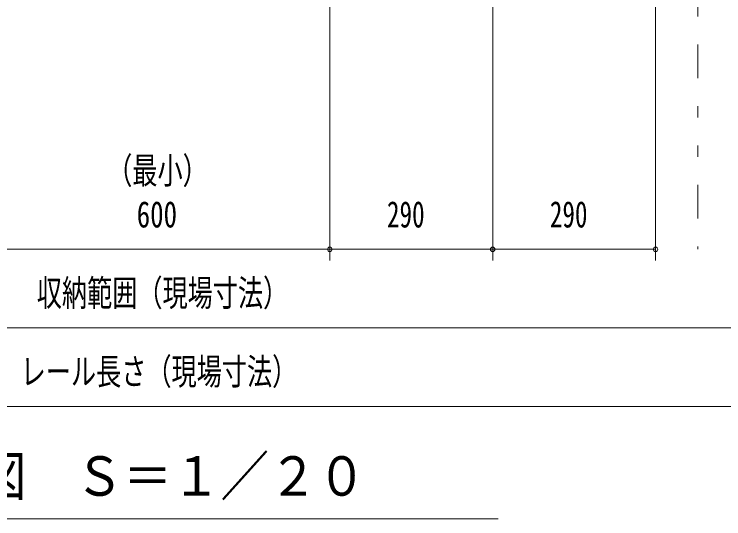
# Model space of a CAD drawing. Units: millimetres, scale not verified. Extents: x -5740 to 5740, y -4020 to 4020.
# Drawn here: x -2691 to -1427, y 298 to 1196 of the extents above; entities that cross this region are included whole.
import ezdxf
from ezdxf.enums import TextEntityAlignment as Align

# ---------------------------------------------------------------- set-up
doc = ezdxf.new("R2010")
doc.units = ezdxf.units.MM
doc.header["$LTSCALE"] = 10
doc.linetypes.add('USER5', pattern=[25, 6, -5, 2, -5, 2, -5])
doc.layers.add('0-3_2-03BODL', color=2, linetype='Continuous', lineweight=18)
doc.layers.add('0-E_2-F', color=3, linetype='Continuous', lineweight=18)
doc.styles.add('ＭＳ ゴシック', font='')
doc.styles.get('ＭＳ ゴシック').set_extended_font_data('MS Gothic')

msp = doc.modelspace()

# ---------------------------------------------------------------- linework, layer by layer
at = {"layer": '0-3_2-03BODL', "linetype": 'USER5'}
msp.add_line((-1473.7, 3392.31), (-1473.7, 777.51), dxfattribs=at)
at = {"layer": '0-E_2-F'}
for p, q in [((-2128.7, 757.51), (-2128.7, 2357.31)), ((-1838.7, 757.51), (-1838.7, 2357.31)), ((-1548.7, 757.51), (-1548.7, 2357.31)), ((-2728.7, 777.51), (-2128.7, 777.51)), ((-2128.7, 777.51), (-1838.7, 777.51)), ((-1838.7, 777.51), (-1548.7, 777.51)), ((-4488.7, 637.51), (-418.7, 637.51)), ((-4593.7, 497.51), (-316.2, 497.51)), ((-1828.7, 297.51), (-3028.7, 297.51))]:
    msp.add_line(p, q, dxfattribs=at)
for centre, start, end in [((-2128.7, 777.51), 0, 180), ((-2128.7, 777.51), 180, 0), ((-1838.7, 777.51), 0, 180), ((-1838.7, 777.51), 180, 0), ((-1548.7, 777.51), 0, 180), ((-1548.7, 777.51), 180, 0)]:
    msp.add_arc(centre, 4, start, end, dxfattribs=at)

# ---------------------------------------------------------------- texts
at = {"layer": '0-E_2-F', "color": 7, "style": 'ＭＳ ゴシック'}
for s, height, width, p in [('（最小）', 46.89, 0.7, (-2524.99, 880.19)), ('600', 46.89, 0.75, (-2472.44, 802.31)), ('290', 46.89, 0.7, (-2026.87, 802.31)), ('290', 46.89, 0.7, (-1736.87, 802.31)), ('収納範囲（現場寸法）', 46.89, 0.7, (-2650.37, 662.31)), ('レール長さ（現場寸法）', 46.89, 0.7, (-2679.05, 522.31)), ('平面図\u3000Ｓ＝１／２０', 70.33, 0.9, (-2927.68, 317.51))]:
    msp.add_text(s, height=height, dxfattribs=dict(at, width=width)).set_placement(p, align=Align.BOTTOM_LEFT)

doc.saveas('drawing.dxf')
